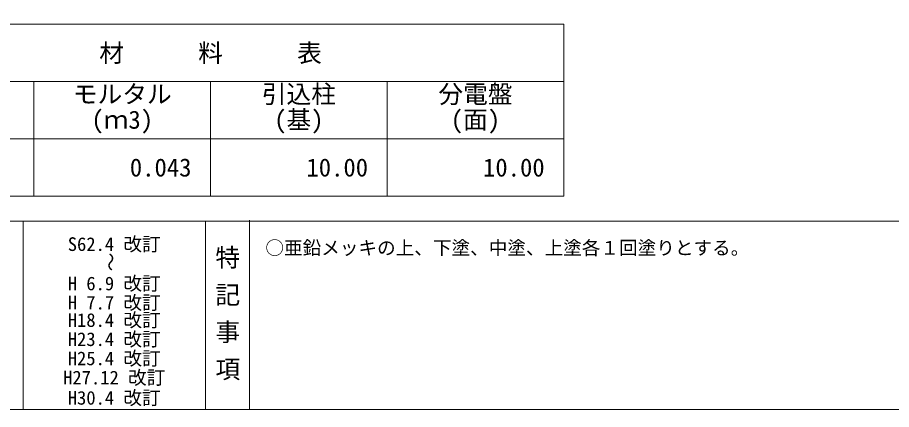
# Model space of a CAD drawing. Units: millimetres, scale not verified. Extents: x 396 to 6718, y 6971 to 11281.
# Drawn here: x 1703 to 3809, y 6971 to 7915 of the extents above; entities that cross this region are included whole.
import ezdxf
from ezdxf.enums import TextEntityAlignment as Align

# ---------------------------------------------------------------- set-up
doc = ezdxf.new("R2010")
doc.units = ezdxf.units.MM
doc.header["$LTSCALE"] = 23.0001
for name, color, linetype, lineweight in [('0_2', 7, 'Continuous', 13), ('_0-0_', 7, 'Continuous', 13), ('本体', 7, 'Continuous', 20)]:
    doc.layers.add(name, color=color, linetype=linetype, lineweight=lineweight)
doc.styles.add('@ＭＳ ゴシック', font='')
doc.styles.add('ＭＳ ゴシック', font='')
doc.styles.get('@ＭＳ ゴシック').set_extended_font_data('@MS Gothic')
doc.styles.get('ＭＳ ゴシック').set_extended_font_data('MS Gothic')

msp = doc.modelspace()

# ---------------------------------------------------------------- linework, layer by layer
at = {"layer": '0_2'}
for p, q in [((788.08, 7899.06), (3019.09, 7899.06)), ((3019.09, 7899.06), (3019.09, 7485.06)), ((1317.08, 7761.06), (3019.09, 7761.06)), ((1742.58, 7761.06), (1742.58, 7485.06)), ((2168.09, 7761.06), (2168.09, 7485.06)), ((2593.59, 7761.06), (2593.59, 7485.06)), ((788.08, 7623.06), (3019.09, 7623.06)), ((788.08, 7485.06), (3019.09, 7485.06))]:
    msp.add_line(p, q, dxfattribs=at)
at = {"layer": '_0-0_', "color": 6}
msp.add_line((396.04, 7425.03), (6717.53, 7425.03), dxfattribs=at)
at = {"layer": '_0-0_'}
for p, q in [((1716.66, 7425.03), (1716.66, 6971.19)), ((2155.68, 7425.03), (2155.68, 6971.19)), ((2261.79, 7427.23), (2261.79, 6971.19))]:
    msp.add_line(p, q, dxfattribs=at)
at = {"layer": '_0-0_', "color": 6}
msp.add_lwpolyline([(6717.53, 11154.11), (396.04, 11154.11), (396.04, 6971.19), (6717.53, 6971.19)], close=True, dxfattribs=at)

# ---------------------------------------------------------------- texts
at = {"layer": '_0-0_', "style": 'ＭＳ ゴシック'}
msp.add_text('材\u3000\u3000\u3000料\u3000\u3000\u3000表', height=43.67, dxfattribs=at).set_placement((2168.09, 7830.06), align=Align.MIDDLE_CENTER)
for s, p in [('モルタル', (1836.19, 7752.66)), ('引込柱', (2291.48, 7752.66)), ('分電盤', (2716.98, 7752.66)), ('(ｍ3)', (1880.87, 7691.02)), ('(基)', (2321.27, 7691.02)), ('(面)', (2746.77, 7691.02))]:
    msp.add_text(s, height=43.67, dxfattribs=at).set_placement(p, align=Align.TOP_LEFT)
for s, p in [('0.043', (2122.09, 7554.06)), ('10.00', (2547.59, 7554.06)), ('10.00', (2973.09, 7554.06))]:
    msp.add_text(s, height=43.67, dxfattribs=at).set_placement(p, align=Align.MIDDLE_RIGHT)
msp.add_text('○亜鉛メッキの上、下塗、中塗、上塗各１回塗りとする。', height=32.88, dxfattribs=at).set_placement((2300.17, 7334.19), align=Align.BOTTOM_LEFT)
at = {"layer": '_0-0_', "style": '@ＭＳ ゴシック'}
msp.add_text('特 記 事 項', height=43.84, rotation=270, dxfattribs=at).set_placement((2208.74, 7203.46), align=Align.MIDDLE_CENTER)
at = {"layer": '本体', "style": 'ＭＳ ゴシック'}
for s, p in [('S62.4 改訂', (1935.89, 7369.46)), ('H 6.9 改訂', (1935.89, 7274.73)), ('H 7.7 改訂', (1935.89, 7228.56)), ('H18.4 改訂', (1935.89, 7186.67)), ('H23.4 改訂', (1935.89, 7140.5)), ('H25.4 改訂', (1935.89, 7094.33)), ('H27.12 改訂', (1935.89, 7048.15)), ('H30.4 改訂', (1935.89, 6999.29))]:
    msp.add_text(s, height=32.88, dxfattribs=at).set_placement(p, align=Align.MIDDLE_CENTER)
msp.add_text('～', height=32.88, rotation=270, dxfattribs=at).set_placement((1927.02, 7326.53), align=Align.MIDDLE_CENTER)

doc.saveas('drawing.dxf')
